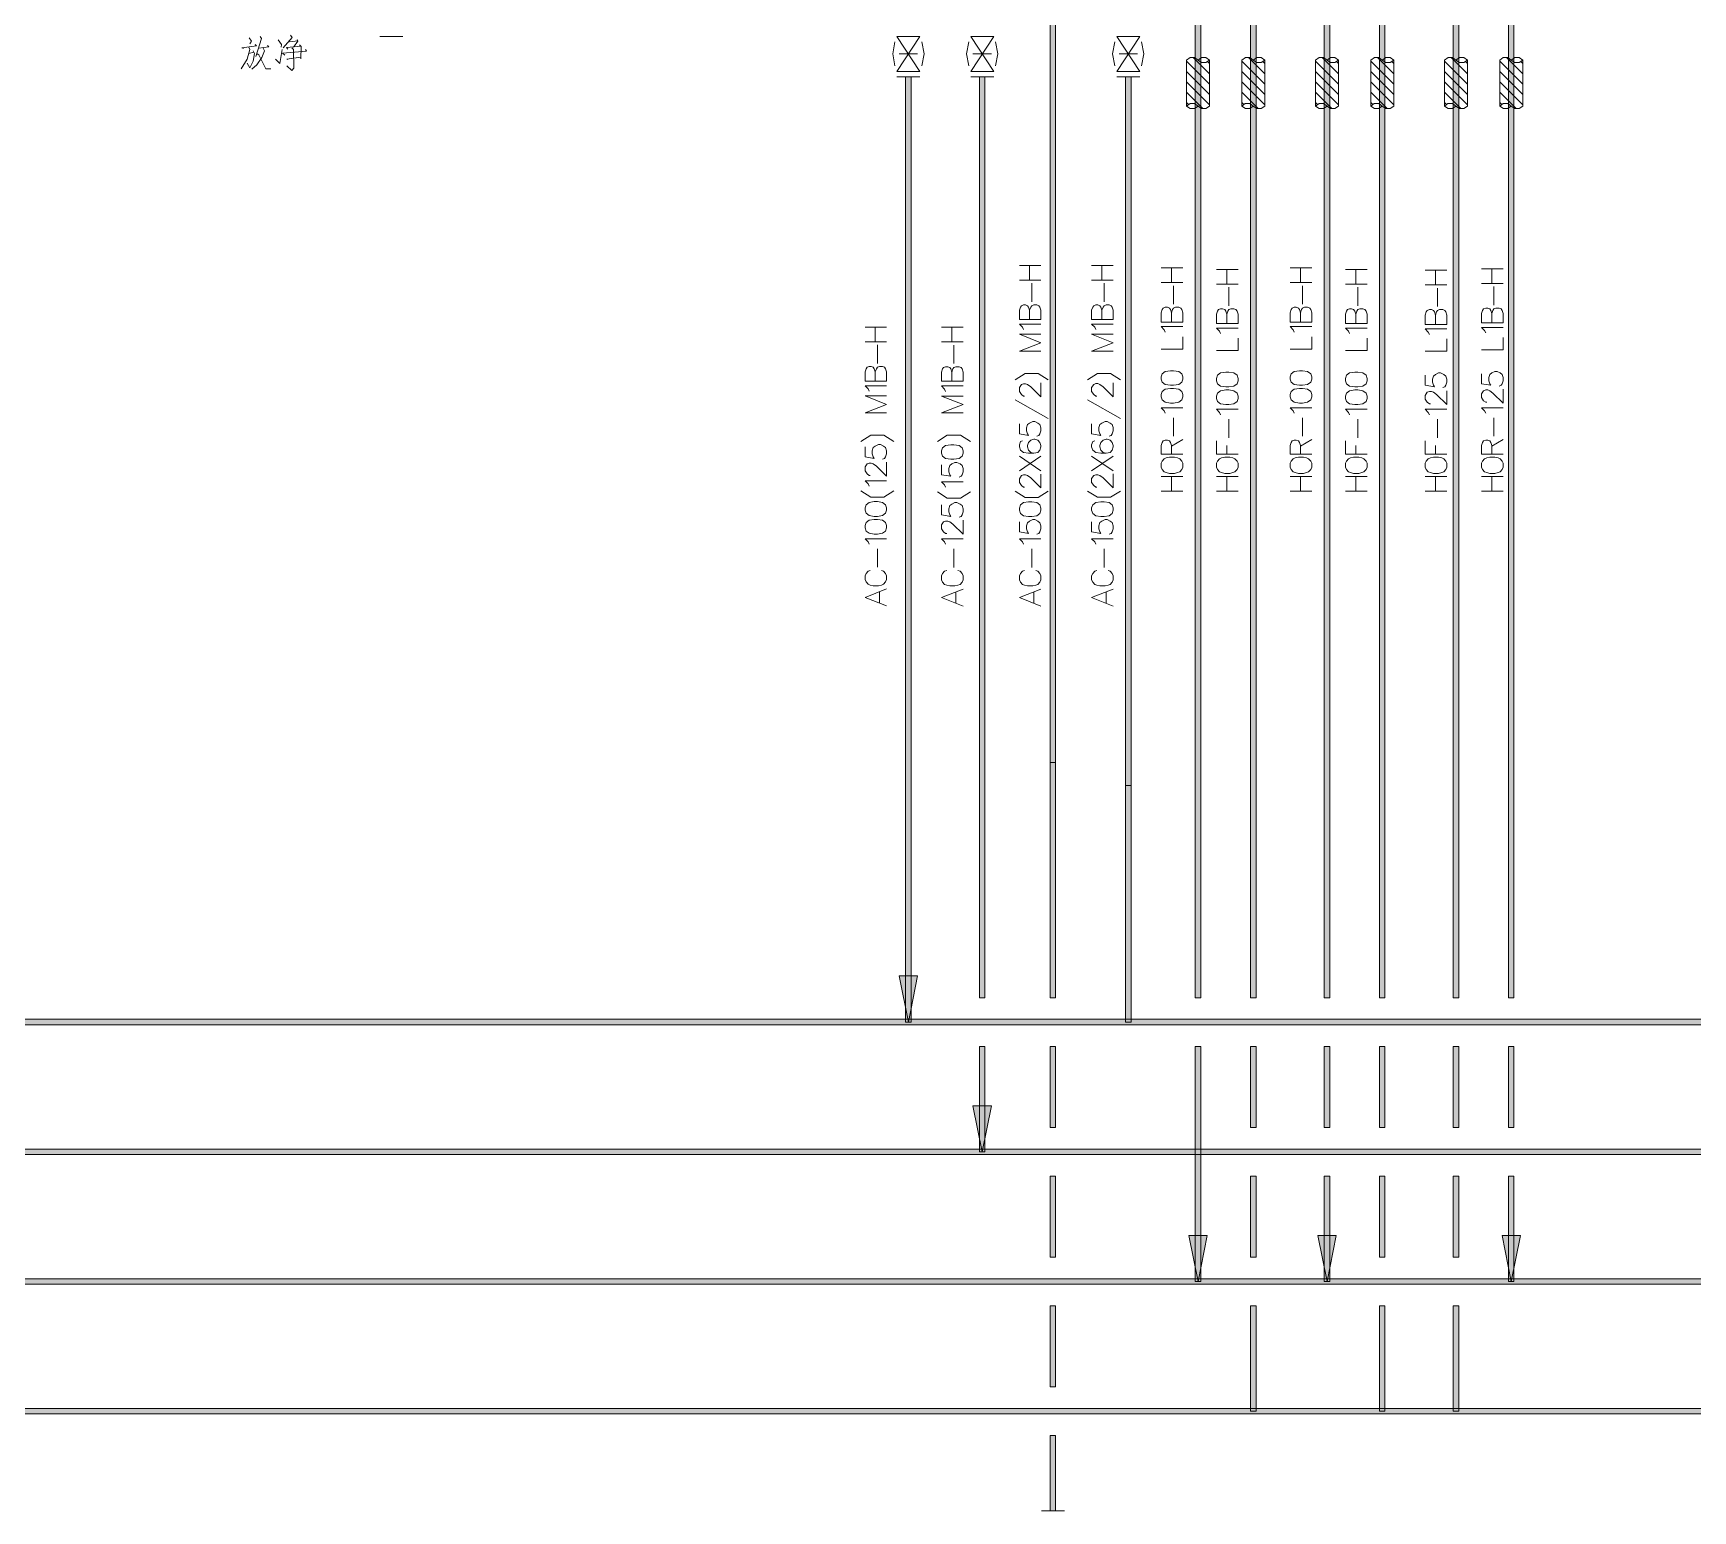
# Model space of a CAD drawing. Header units: millimetres. Extents: x 0 to 829, y 0 to 586.
# Drawn here: x 221 to 357.2, y 204.5 to 325.8 of the extents above; entities that cross this region are included whole.
import ezdxf

# ---------------------------------------------------------------- set-up
doc = ezdxf.new("R2010")
doc.units = ezdxf.units.MM

msp = doc.modelspace()

# ---------------------------------------------------------------- hatches: boundary and pattern name
h = msp.add_hatch(color=0)
h.dxf.hatch_style = 2
h.paths.add_polyline_path([(316.392278, 364.341833), (316.836778, 364.341833), (316.836778, 246.644583), (316.392278, 246.644583)])
h = msp.add_hatch(color=0)
h.dxf.hatch_style = 2
h.paths.add_polyline_path([(320.929, 358.295222), (321.3735, 358.295222), (321.3735, 246.644583), (320.929, 246.644583)])
h = msp.add_hatch(color=0)
h.dxf.hatch_style = 2
h.paths.add_polyline_path([(304.4825, 356.90175), (304.927, 356.90175), (304.927, 265.945056), (304.4825, 265.945056)])
h = msp.add_hatch(color=0)
h.dxf.hatch_style = 2
h.paths.add_polyline_path([(326.975611, 353.130556), (327.420111, 353.130556), (327.420111, 246.644583), (326.975611, 246.644583)])
h = msp.add_hatch(color=0)
h.dxf.hatch_style = 2
h.paths.add_polyline_path([(331.512333, 347.083944), (331.953306, 347.083944), (331.953306, 246.644583), (331.512333, 246.644583)])
h = msp.add_hatch(color=0)
h.dxf.hatch_style = 2
h.paths.add_polyline_path([(337.558944, 340.028389), (337.999917, 340.028389), (337.999917, 246.644583), (337.558944, 246.644583)])
h = msp.add_hatch(color=0)
h.dxf.hatch_style = 2
h.paths.add_polyline_path([(342.092139, 335.191806), (342.536639, 335.191806), (342.536639, 246.644583), (342.092139, 246.644583)])
h = msp.add_hatch(color=0)
h.dxf.hatch_style = 2
h.paths.add_polyline_path([(292.625639, 322.23075), (293.070139, 322.23075), (293.070139, 244.647861), (292.625639, 244.647861)])
h = msp.add_hatch(color=0)
h.dxf.hatch_style = 2
h.paths.add_polyline_path([(298.686361, 322.23075), (299.127333, 322.23075), (299.127333, 246.644583), (298.686361, 246.644583)])
h = msp.add_hatch(color=0)
h.dxf.hatch_style = 2
h.paths.add_polyline_path([(310.670222, 322.23075), (311.114722, 322.23075), (311.114722, 244.647861), (310.670222, 244.647861)])
h = msp.add_hatch(color=0)
h.dxf.hatch_style = 2
h.paths.add_polyline_path([(304.4825, 265.945056), (304.927, 265.945056), (304.927, 246.644583), (304.4825, 246.644583)])
h = msp.add_hatch(color=0)
h.dxf.hatch_style = 2
h.paths.add_polyline_path([(310.670222, 264.054167), (311.114722, 264.054167), (311.114722, 244.647861), (310.670222, 244.647861)])
h = msp.add_hatch(color=0)
h.dxf.hatch_style = 2
h.paths.add_polyline_path([(292.847889, 244.647861), (292.092944, 248.429639), (293.602833, 248.429639)])
h = msp.add_hatch(color=0)
h.dxf.hatch_style = 2
h.paths.add_polyline_path([(92.653556, 244.425611), (92.653556, 244.870111), (759.128389, 244.870111), (759.128389, 244.425611)])
h = msp.add_hatch(color=0)
h.dxf.hatch_style = 2
h.paths.add_polyline_path([(298.686361, 242.651139), (299.127333, 242.651139), (299.127333, 234.001028), (298.686361, 234.001028)])
h = msp.add_hatch(color=0)
h.dxf.hatch_style = 2
h.paths.add_polyline_path([(304.4825, 242.651139), (304.927, 242.651139), (304.927, 235.99775), (304.4825, 235.99775)])
h = msp.add_hatch(color=0)
h.dxf.hatch_style = 2
h.paths.add_polyline_path([(316.392278, 242.651139), (316.836778, 242.651139), (316.836778, 223.354194), (316.392278, 223.354194)])
h = msp.add_hatch(color=0)
h.dxf.hatch_style = 2
h.paths.add_polyline_path([(320.929, 242.651139), (321.3735, 242.651139), (321.3735, 235.99775), (320.929, 235.99775)])
h = msp.add_hatch(color=0)
h.dxf.hatch_style = 2
h.paths.add_polyline_path([(326.975611, 242.651139), (327.420111, 242.651139), (327.420111, 235.99775), (326.975611, 235.99775)])
h = msp.add_hatch(color=0)
h.dxf.hatch_style = 2
h.paths.add_polyline_path([(331.512333, 242.651139), (331.953306, 242.651139), (331.953306, 235.99775), (331.512333, 235.99775)])
h = msp.add_hatch(color=0)
h.dxf.hatch_style = 2
h.paths.add_polyline_path([(337.558944, 242.651139), (337.999917, 242.651139), (337.999917, 235.99775), (337.558944, 235.99775)])
h = msp.add_hatch(color=0)
h.dxf.hatch_style = 2
h.paths.add_polyline_path([(342.092139, 242.651139), (342.536639, 242.651139), (342.536639, 235.99775), (342.092139, 235.99775)])
h = msp.add_hatch(color=0)
h.dxf.hatch_style = 2
h.paths.add_polyline_path([(298.905083, 234.001028), (298.150139, 237.779278), (299.663556, 237.779278)])
h = msp.add_hatch(color=0)
h.dxf.hatch_style = 2
h.paths.add_polyline_path([(97.814694, 233.778778), (97.814694, 234.223278), (614.771722, 234.223278), (614.771722, 233.778778)])
h = msp.add_hatch(color=0)
h.dxf.hatch_style = 2
h.paths.add_polyline_path([(304.4825, 232.004306), (304.927, 232.004306), (304.927, 225.350917), (304.4825, 225.350917)])
h = msp.add_hatch(color=0)
h.dxf.hatch_style = 2
h.paths.add_polyline_path([(320.929, 232.004306), (321.3735, 232.004306), (321.3735, 225.350917), (320.929, 225.350917)])
h = msp.add_hatch(color=0)
h.dxf.hatch_style = 2
h.paths.add_polyline_path([(326.975611, 232.004306), (327.420111, 232.004306), (327.420111, 223.354194), (326.975611, 223.354194)])
h = msp.add_hatch(color=0)
h.dxf.hatch_style = 2
h.paths.add_polyline_path([(331.512333, 232.004306), (331.953306, 232.004306), (331.953306, 225.350917), (331.512333, 225.350917)])
h = msp.add_hatch(color=0)
h.dxf.hatch_style = 2
h.paths.add_polyline_path([(337.558944, 232.004306), (337.999917, 232.004306), (337.999917, 225.350917), (337.558944, 225.350917)])
h = msp.add_hatch(color=0)
h.dxf.hatch_style = 2
h.paths.add_polyline_path([(342.092139, 232.004306), (342.536639, 232.004306), (342.536639, 223.354194), (342.092139, 223.354194)])
h = msp.add_hatch(color=0)
h.dxf.hatch_style = 2
h.paths.add_polyline_path([(316.614528, 223.354194), (315.859583, 227.132444), (317.369472, 227.132444)])
h = msp.add_hatch(color=0)
h.dxf.hatch_style = 2
h.paths.add_polyline_path([(327.197861, 223.354194), (326.442917, 227.132444), (327.952806, 227.132444)])
h = msp.add_hatch(color=0)
h.dxf.hatch_style = 2
h.paths.add_polyline_path([(342.314389, 223.354194), (341.559444, 227.132444), (343.069333, 227.132444)])
h = msp.add_hatch(color=0)
h.dxf.hatch_style = 2
h.paths.add_polyline_path([(92.653556, 223.131944), (92.653556, 223.576444), (614.200222, 223.576444), (614.200222, 223.131944)])
h = msp.add_hatch(color=0)
h.dxf.hatch_style = 2
h.paths.add_polyline_path([(304.4825, 221.357472), (304.927, 221.357472), (304.927, 214.700556), (304.4825, 214.700556)])
h = msp.add_hatch(color=0)
h.dxf.hatch_style = 2
h.paths.add_polyline_path([(320.929, 221.357472), (321.3735, 221.357472), (321.3735, 212.703833), (320.929, 212.703833)])
h = msp.add_hatch(color=0)
h.dxf.hatch_style = 2
h.paths.add_polyline_path([(331.512333, 221.357472), (331.953306, 221.357472), (331.953306, 212.703833), (331.512333, 212.703833)])
h = msp.add_hatch(color=0)
h.dxf.hatch_style = 2
h.paths.add_polyline_path([(337.558944, 221.357472), (337.999917, 221.357472), (337.999917, 212.703833), (337.558944, 212.703833)])
h = msp.add_hatch(color=0)
h.dxf.hatch_style = 2
h.paths.add_polyline_path([(92.653556, 212.485111), (92.653556, 212.926083), (614.200222, 212.926083), (614.200222, 212.485111)])
h = msp.add_hatch(color=0)
h.dxf.hatch_style = 2
h.paths.add_polyline_path([(304.4825, 210.707111), (304.927, 210.707111), (304.927, 204.522917), (304.4825, 204.522917)])

# ---------------------------------------------------------------- linework, layer by layer
at = {"color": 0, "lineweight": 0}
for points in [[(316.392278, 364.341833), (316.836778, 364.341833), (316.836778, 246.644583), (316.392278, 246.644583)], [(320.929, 358.295222), (321.3735, 358.295222), (321.3735, 246.644583), (320.929, 246.644583)], [(304.4825, 356.90175), (304.927, 356.90175), (304.927, 265.945056), (304.4825, 265.945056)], [(326.975611, 353.130556), (327.420111, 353.130556), (327.420111, 246.644583), (326.975611, 246.644583)], [(331.512333, 347.083944), (331.953306, 347.083944), (331.953306, 246.644583), (331.512333, 246.644583)], [(337.558944, 340.028389), (337.999917, 340.028389), (337.999917, 246.644583), (337.558944, 246.644583)], [(342.092139, 335.191806), (342.536639, 335.191806), (342.536639, 246.644583), (342.092139, 246.644583)], [(292.625639, 322.23075), (293.070139, 322.23075), (293.070139, 244.647861), (292.625639, 244.647861)], [(298.686361, 322.23075), (299.127333, 322.23075), (299.127333, 246.644583), (298.686361, 246.644583)], [(310.670222, 322.23075), (311.114722, 322.23075), (311.114722, 244.647861), (310.670222, 244.647861)], [(314.603694, 296.911889), (314.349694, 296.911889), (313.926361, 296.975389), (313.672361, 297.165889), (313.587694, 297.419889), (313.587694, 297.610389), (313.672361, 297.864389), (313.926361, 298.051361), (314.349694, 298.114861), (314.603694, 298.114861), (315.027028, 298.051361), (315.2775, 297.864389), (315.362167, 297.610389), (315.362167, 297.419889), (315.2775, 297.165889), (315.027028, 296.975389)], [(319.136889, 296.784889), (318.882889, 296.784889), (318.463083, 296.848389), (318.209083, 297.038889), (318.124417, 297.292889), (318.124417, 297.483389), (318.209083, 297.737389), (318.463083, 297.927889), (318.882889, 297.987861), (319.136889, 297.987861), (319.560222, 297.927889), (319.814222, 297.737389), (319.898889, 297.483389), (319.898889, 297.292889), (319.814222, 297.038889), (319.560222, 296.848389)], [(325.1835, 296.911889), (324.933028, 296.911889), (324.509694, 296.975389), (324.255694, 297.165889), (324.171028, 297.419889), (324.171028, 297.610389), (324.255694, 297.864389), (324.509694, 298.051361), (324.933028, 298.114861), (325.1835, 298.114861), (325.606833, 298.051361), (325.860833, 297.864389), (325.9455, 297.610389), (325.9455, 297.419889), (325.860833, 297.165889), (325.606833, 296.975389)], [(329.720222, 296.784889), (329.466222, 296.784889), (329.042889, 296.848389), (328.792417, 297.038889), (328.70775, 297.292889), (328.70775, 297.483389), (328.792417, 297.737389), (329.042889, 297.927889), (329.466222, 297.987861), (329.720222, 297.987861), (330.143556, 297.927889), (330.397556, 297.737389), (330.482222, 297.483389), (330.482222, 297.292889), (330.397556, 297.038889), (330.143556, 296.848389)], [(314.603694, 295.454917), (314.349694, 295.454917), (313.926361, 295.518417), (313.672361, 295.708917), (313.587694, 295.962917), (313.587694, 296.149889), (313.672361, 296.403889), (313.926361, 296.594389), (314.349694, 296.657889), (314.603694, 296.657889), (315.027028, 296.594389), (315.2775, 296.403889), (315.362167, 296.149889), (315.362167, 295.962917), (315.2775, 295.708917), (315.027028, 295.518417)], [(319.136889, 295.327917), (318.882889, 295.327917), (318.463083, 295.391417), (318.209083, 295.581917), (318.124417, 295.835917), (318.124417, 296.026417), (318.209083, 296.276889), (318.463083, 296.467389), (318.882889, 296.530889), (319.136889, 296.530889), (319.560222, 296.467389), (319.814222, 296.276889), (319.898889, 296.026417), (319.898889, 295.835917), (319.814222, 295.581917), (319.560222, 295.391417)], [(325.1835, 295.454917), (324.933028, 295.454917), (324.509694, 295.518417), (324.255694, 295.708917), (324.171028, 295.962917), (324.171028, 296.149889), (324.255694, 296.403889), (324.509694, 296.594389), (324.933028, 296.657889), (325.1835, 296.657889), (325.606833, 296.594389), (325.860833, 296.403889), (325.9455, 296.149889), (325.9455, 295.962917), (325.860833, 295.708917), (325.606833, 295.518417)], [(329.720222, 295.327917), (329.466222, 295.327917), (329.042889, 295.391417), (328.792417, 295.581917), (328.70775, 295.835917), (328.70775, 296.026417), (328.792417, 296.276889), (329.042889, 296.467389), (329.466222, 296.530889), (329.720222, 296.530889), (330.143556, 296.467389), (330.397556, 296.276889), (330.482222, 296.026417), (330.482222, 295.835917), (330.397556, 295.581917), (330.143556, 295.391417)], [(296.580278, 290.837056), (296.326278, 290.837056), (295.906472, 290.900556), (295.652472, 291.091056), (295.567806, 291.345056), (295.567806, 291.535556), (295.652472, 291.786028), (295.906472, 291.976528), (296.326278, 292.040028), (296.580278, 292.040028), (297.003611, 291.976528), (297.257611, 291.786028), (297.342278, 291.535556), (297.342278, 291.345056), (297.257611, 291.091056), (297.003611, 290.900556)], [(314.688361, 289.687), (314.265028, 289.687), (314.011028, 289.7505), (313.841694, 289.814), (313.672361, 290.0045), (313.587694, 290.195), (313.587694, 290.508972), (313.672361, 290.699472), (313.841694, 290.889972), (314.011028, 290.953472), (314.265028, 291.016972), (314.688361, 291.016972), (314.942361, 290.953472), (315.108167, 290.889972), (315.2775, 290.699472), (315.362167, 290.508972), (315.362167, 290.195), (315.2775, 290.0045), (315.108167, 289.814), (314.942361, 289.7505)], [(319.221556, 289.687), (318.80175, 289.687), (318.54775, 289.7505), (318.378417, 289.814), (318.209083, 290.0045), (318.124417, 290.195), (318.124417, 290.508972), (318.209083, 290.699472), (318.378417, 290.889972), (318.54775, 290.953472), (318.80175, 291.016972), (319.221556, 291.016972), (319.475556, 290.953472), (319.644889, 290.889972), (319.814222, 290.699472), (319.898889, 290.508972), (319.898889, 290.195), (319.814222, 290.0045), (319.644889, 289.814), (319.475556, 289.7505)], [(325.268167, 289.687), (324.848361, 289.687), (324.594361, 289.7505), (324.425028, 289.814), (324.255694, 290.0045), (324.171028, 290.195), (324.171028, 290.508972), (324.255694, 290.699472), (324.425028, 290.889972), (324.594361, 290.953472), (324.848361, 291.016972), (325.268167, 291.016972), (325.522167, 290.953472), (325.6915, 290.889972), (325.860833, 290.699472), (325.9455, 290.508972), (325.9455, 290.195), (325.860833, 290.0045), (325.6915, 289.814), (325.522167, 289.7505)], [(329.804889, 289.687), (329.381556, 289.687), (329.127556, 289.7505), (328.958222, 289.814), (328.792417, 290.0045), (328.70775, 290.195), (328.70775, 290.508972), (328.792417, 290.699472), (328.958222, 290.889972), (329.127556, 290.953472), (329.381556, 291.016972), (329.804889, 291.016972), (330.058889, 290.953472), (330.228222, 290.889972), (330.397556, 290.699472), (330.482222, 290.508972), (330.482222, 290.195), (330.397556, 290.0045), (330.228222, 289.814), (330.058889, 289.7505)], [(336.352444, 289.687), (335.929111, 289.687), (335.678639, 289.7505), (335.509306, 289.814), (335.339972, 290.0045), (335.255306, 290.195), (335.255306, 290.508972), (335.339972, 290.699472), (335.509306, 290.889972), (335.678639, 290.953472), (335.929111, 291.016972), (336.352444, 291.016972), (336.606444, 290.953472), (336.775778, 290.889972), (336.945111, 290.699472), (337.029778, 290.508972), (337.029778, 290.195), (336.945111, 290.0045), (336.775778, 289.814), (336.606444, 289.7505)], [(340.977361, 289.687), (340.554028, 289.687), (340.300028, 289.7505), (340.130694, 289.814), (339.961361, 290.0045), (339.876694, 290.195), (339.876694, 290.508972), (339.961361, 290.699472), (340.130694, 290.889972), (340.300028, 290.953472), (340.554028, 291.016972), (340.977361, 291.016972), (341.231361, 290.953472), (341.400694, 290.889972), (341.570028, 290.699472), (341.654694, 290.508972), (341.654694, 290.195), (341.570028, 290.0045), (341.400694, 289.814), (341.231361, 289.7505)], [(290.304361, 286.155694), (290.050361, 286.155694), (289.627028, 286.219194), (289.376556, 286.409694), (289.291889, 286.663694), (289.291889, 286.854194), (289.376556, 287.108194), (289.627028, 287.298694), (290.050361, 287.362194), (290.304361, 287.362194), (290.727694, 287.298694), (290.981694, 287.108194), (291.066361, 286.854194), (291.066361, 286.663694), (290.981694, 286.409694), (290.727694, 286.219194)], [(302.965556, 286.145111), (302.715083, 286.145111), (302.29175, 286.208611), (302.03775, 286.399111), (301.953083, 286.653111), (301.953083, 286.840083), (302.03775, 287.094083), (302.29175, 287.284583), (302.715083, 287.348083), (302.965556, 287.348083), (303.388889, 287.284583), (303.642889, 287.094083), (303.727556, 286.840083), (303.727556, 286.653111), (303.642889, 286.399111), (303.388889, 286.208611)], [(308.902806, 286.145111), (308.648806, 286.145111), (308.225472, 286.208611), (307.971472, 286.399111), (307.886806, 286.653111), (307.886806, 286.843611), (307.971472, 287.097611), (308.225472, 287.288111), (308.648806, 287.351611), (308.902806, 287.351611), (309.322611, 287.288111), (309.576611, 287.097611), (309.661278, 286.843611), (309.661278, 286.653111), (309.576611, 286.399111), (309.322611, 286.208611)], [(290.304361, 284.698722), (290.050361, 284.698722), (289.627028, 284.762222), (289.376556, 284.952722), (289.291889, 285.206722), (289.291889, 285.397222), (289.376556, 285.647694), (289.627028, 285.838194), (290.050361, 285.901694), (290.304361, 285.901694), (290.727694, 285.838194), (290.981694, 285.647694), (291.066361, 285.397222), (291.066361, 285.206722), (290.981694, 284.952722), (290.727694, 284.762222)], [(304.4825, 265.945056), (304.927, 265.945056), (304.927, 246.644583), (304.4825, 246.644583)], [(310.670222, 264.054167), (311.114722, 264.054167), (311.114722, 244.647861), (310.670222, 244.647861)], [(292.847889, 244.647861), (292.092944, 248.429639), (293.602833, 248.429639)], [(92.653556, 244.425611), (92.653556, 244.870111), (759.128389, 244.870111), (759.128389, 244.425611)], [(298.686361, 242.651139), (299.127333, 242.651139), (299.127333, 234.001028), (298.686361, 234.001028)], [(304.4825, 242.651139), (304.927, 242.651139), (304.927, 235.99775), (304.4825, 235.99775)], [(316.392278, 242.651139), (316.836778, 242.651139), (316.836778, 223.354194), (316.392278, 223.354194)], [(320.929, 242.651139), (321.3735, 242.651139), (321.3735, 235.99775), (320.929, 235.99775)], [(326.975611, 242.651139), (327.420111, 242.651139), (327.420111, 235.99775), (326.975611, 235.99775)], [(331.512333, 242.651139), (331.953306, 242.651139), (331.953306, 235.99775), (331.512333, 235.99775)], [(337.558944, 242.651139), (337.999917, 242.651139), (337.999917, 235.99775), (337.558944, 235.99775)], [(342.092139, 242.651139), (342.536639, 242.651139), (342.536639, 235.99775), (342.092139, 235.99775)], [(298.905083, 234.001028), (298.150139, 237.779278), (299.663556, 237.779278)], [(97.814694, 233.778778), (97.814694, 234.223278), (614.771722, 234.223278), (614.771722, 233.778778)], [(304.4825, 232.004306), (304.927, 232.004306), (304.927, 225.350917), (304.4825, 225.350917)], [(320.929, 232.004306), (321.3735, 232.004306), (321.3735, 225.350917), (320.929, 225.350917)], [(326.975611, 232.004306), (327.420111, 232.004306), (327.420111, 223.354194), (326.975611, 223.354194)], [(331.512333, 232.004306), (331.953306, 232.004306), (331.953306, 225.350917), (331.512333, 225.350917)], [(337.558944, 232.004306), (337.999917, 232.004306), (337.999917, 225.350917), (337.558944, 225.350917)], [(342.092139, 232.004306), (342.536639, 232.004306), (342.536639, 223.354194), (342.092139, 223.354194)], [(316.614528, 223.354194), (315.859583, 227.132444), (317.369472, 227.132444)], [(327.197861, 223.354194), (326.442917, 227.132444), (327.952806, 227.132444)], [(342.314389, 223.354194), (341.559444, 227.132444), (343.069333, 227.132444)], [(92.653556, 223.131944), (92.653556, 223.576444), (614.200222, 223.576444), (614.200222, 223.131944)], [(304.4825, 221.357472), (304.927, 221.357472), (304.927, 214.700556), (304.4825, 214.700556)], [(320.929, 221.357472), (321.3735, 221.357472), (321.3735, 212.703833), (320.929, 212.703833)], [(331.512333, 221.357472), (331.953306, 221.357472), (331.953306, 212.703833), (331.512333, 212.703833)], [(337.558944, 221.357472), (337.999917, 221.357472), (337.999917, 212.703833), (337.558944, 212.703833)], [(92.653556, 212.485111), (92.653556, 212.926083), (614.200222, 212.926083), (614.200222, 212.485111)], [(304.4825, 210.707111), (304.927, 210.707111), (304.927, 204.522917), (304.4825, 204.522917)]]:
    msp.add_lwpolyline(points, close=True, dxfattribs=at)
for points in [[(239.779528, 325.395167), (239.663111, 325.557444)], [(242.294833, 325.465722), (241.550472, 324.604944)], [(242.294833, 325.465722), (242.153722, 325.652694)], [(251.361222, 325.543333), (249.470333, 325.543333)], [(293.793333, 325.557444), (291.902444, 325.557444)], [(293.793333, 325.557444), (291.902444, 322.685833)], [(291.902444, 325.557444), (293.793333, 322.685833)], [(293.793333, 325.557444), (291.902444, 325.557444)], [(293.793333, 325.557444), (291.902444, 322.685833)], [(291.902444, 325.557444), (293.793333, 322.685833)], [(299.850528, 325.557444), (297.963167, 325.557444)], [(299.850528, 325.557444), (297.963167, 322.685833)], [(297.963167, 325.557444), (299.850528, 322.685833)], [(299.850528, 325.557444), (297.963167, 325.557444)], [(299.850528, 325.557444), (297.963167, 322.685833)], [(297.963167, 325.557444), (299.850528, 322.685833)], [(311.837917, 325.557444), (309.947028, 325.557444)], [(311.837917, 325.557444), (309.947028, 322.685833)], [(309.947028, 325.557444), (311.837917, 322.685833)], [(311.837917, 325.557444), (309.947028, 325.557444)], [(311.837917, 325.557444), (309.947028, 322.685833)], [(309.947028, 325.557444), (311.837917, 322.685833)], [(238.8235, 324.488528), (238.590667, 323.673611), (238.103833, 322.879861)], [(238.170861, 324.626111), (239.359722, 324.791917), (239.243306, 324.883639)], [(238.170861, 324.626111), (238.287278, 324.559083)], [(239.151583, 324.255694), (239.081028, 324.372111), (239.197444, 324.160444), (239.102194, 323.507806), (238.8235, 322.975111), (238.590667, 323.345528)], [(238.8235, 324.488528), (238.731778, 324.6755)], [(239.151583, 324.255694), (238.731778, 324.160444)], [(238.964611, 325.162333), (238.752944, 325.441028)], [(238.964611, 325.162333), (238.8235, 324.954194)], [(240.012361, 324.372111), (239.804222, 323.811194), (239.384417, 323.207944), (238.985778, 322.858694)], [(239.779528, 325.395167), (239.313861, 323.906444)], [(239.430278, 324.114583), (239.546694, 324.044028), (240.128778, 322.904556), (240.548583, 322.904556)], [(239.546694, 324.58025), (240.361611, 324.696667), (240.269889, 324.813083)], [(240.012361, 324.372111), (239.920639, 324.58025)], [(240.919, 323.694778), (241.26825, 323.324361), (241.479917, 324.488528)], [(241.409361, 324.883639), (241.130667, 325.27875)], [(241.409361, 324.883639), (241.384667, 324.6755)], [(241.688056, 324.022861), (241.501083, 324.185139), (243.459, 324.347417), (243.388444, 324.488528)], [(241.945583, 324.509694), (241.829167, 324.650806), (242.993333, 324.742528), (242.876917, 324.858944), (243.018028, 324.721361), (242.993333, 323.719472), (242.993333, 323.835889), (241.850333, 323.694778), (241.945583, 323.648917)], [(242.248972, 324.626111), (242.41125, 324.488528), (242.435944, 322.950417), (242.270139, 322.742278), (241.850333, 323.137389)], [(242.062, 325.116472), (242.7605, 325.187028), (242.689944, 325.27875), (242.7605, 325.162333), (242.386556, 324.6755)], [(291.75075, 325.102361), (291.563778, 324.121639), (291.75075, 323.140917)], [(291.75075, 325.102361), (291.563778, 324.121639), (291.75075, 323.140917)], [(292.092944, 324.121639), (293.602833, 324.121639)], [(292.092944, 324.121639), (293.602833, 324.121639)], [(293.945028, 323.140917), (294.132, 324.121639), (293.945028, 325.102361)], [(293.945028, 323.140917), (294.132, 324.121639), (293.945028, 325.102361)], [(297.807944, 325.102361), (297.620972, 324.121639), (297.807944, 323.140917)], [(297.807944, 325.102361), (297.620972, 324.121639), (297.807944, 323.140917)], [(298.150139, 324.121639), (299.663556, 324.121639)], [(298.150139, 324.121639), (299.663556, 324.121639)], [(300.00575, 323.140917), (300.192722, 324.121639), (300.00575, 325.102361)], [(300.00575, 323.140917), (300.192722, 324.121639), (300.00575, 325.102361)], [(309.795333, 325.102361), (309.608361, 324.121639), (309.795333, 323.140917)], [(309.795333, 325.102361), (309.608361, 324.121639), (309.795333, 323.140917)], [(310.137528, 324.121639), (311.647417, 324.121639)], [(310.137528, 324.121639), (311.647417, 324.121639)], [(311.989611, 323.140917), (312.176583, 324.121639), (311.989611, 325.102361)], [(311.989611, 323.140917), (312.176583, 324.121639), (311.989611, 325.102361)], [(315.669083, 323.606583), (315.965417, 323.811194), (316.321722, 323.811194), (316.614528, 323.606583), (316.907333, 323.398444), (317.267167, 323.398444), (317.559972, 323.606583), (317.267167, 323.814722), (316.907333, 323.814722), (316.614528, 323.606583)], [(315.669083, 319.828333), (315.669083, 323.606583)], [(317.559972, 321.6275), (315.669083, 323.518389)], [(317.559972, 322.474167), (316.222944, 323.811194)], [(317.559972, 323.324361), (317.394167, 323.490167)], [(317.559972, 319.828333), (317.559972, 323.606583)], [(320.205806, 323.606583), (320.498611, 323.811194), (320.858444, 323.811194), (321.15125, 323.606583), (321.444056, 323.398444), (321.803889, 323.398444), (322.096694, 323.606583), (321.803889, 323.814722), (321.444056, 323.814722), (321.15125, 323.606583)], [(320.205806, 319.828333), (320.205806, 323.606583)], [(322.096694, 321.6275), (320.205806, 323.518389)], [(322.096694, 322.474167), (320.759667, 323.811194)], [(322.096694, 323.324361), (321.930889, 323.490167)], [(322.096694, 319.828333), (322.096694, 323.606583)], [(326.252417, 323.606583), (326.545222, 323.811194), (326.905056, 323.811194), (327.197861, 323.606583), (327.490667, 323.398444), (327.8505, 323.398444), (328.143306, 323.606583), (327.8505, 323.814722), (327.490667, 323.814722), (327.197861, 323.606583)], [(326.252417, 319.828333), (326.252417, 323.606583)], [(328.143306, 321.6275), (326.252417, 323.518389)], [(328.143306, 322.474167), (326.806278, 323.811194)], [(328.143306, 323.324361), (327.9775, 323.490167)], [(328.143306, 319.828333), (328.143306, 323.606583)], [(330.789139, 323.606583), (331.081944, 323.811194), (331.43825, 323.811194), (331.731056, 323.606583), (332.023861, 323.398444), (332.383694, 323.398444), (332.6765, 323.606583), (332.383694, 323.814722), (332.023861, 323.814722), (331.731056, 323.606583)], [(330.789139, 319.828333), (330.789139, 323.606583)], [(332.6765, 321.6275), (330.789139, 323.518389)], [(332.6765, 322.474167), (331.339472, 323.811194)], [(332.6765, 323.324361), (332.514222, 323.490167)], [(332.6765, 319.828333), (332.6765, 323.606583)], [(336.83575, 323.606583), (337.128556, 323.811194), (337.484861, 323.811194), (337.777667, 323.606583), (338.070472, 323.398444), (338.430306, 323.398444), (338.723111, 323.606583), (338.430306, 323.814722), (338.074, 323.814722), (337.777667, 323.606583)], [(336.83575, 319.828333), (336.83575, 323.606583)], [(338.723111, 321.6275), (336.83575, 323.518389)], [(338.723111, 322.474167), (337.389611, 323.811194)], [(338.723111, 323.324361), (338.560833, 323.490167)], [(338.723111, 319.828333), (338.723111, 323.606583)], [(341.368944, 323.606583), (341.66175, 323.811194), (342.021583, 323.811194), (342.314389, 323.606583), (342.607194, 323.398444), (342.967028, 323.398444), (343.259833, 323.606583), (342.967028, 323.814722), (342.607194, 323.814722), (342.314389, 323.606583)], [(341.368944, 319.828333), (341.368944, 323.606583)], [(343.259833, 321.6275), (341.368944, 323.518389)], [(343.259833, 322.474167), (341.922806, 323.811194)], [(343.259833, 323.324361), (343.094028, 323.490167)], [(343.259833, 319.828333), (343.259833, 323.606583)], [(293.793333, 322.685833), (291.902444, 322.685833)], [(293.793333, 322.685833), (291.902444, 322.685833)], [(293.793333, 322.23075), (291.902444, 322.23075)], [(293.793333, 322.23075), (291.902444, 322.23075)], [(299.850528, 322.685833), (297.963167, 322.685833)], [(299.850528, 322.685833), (297.963167, 322.685833)], [(299.850528, 322.23075), (297.963167, 322.23075)], [(299.850528, 322.23075), (297.963167, 322.23075)], [(311.837917, 322.685833), (309.947028, 322.685833)], [(311.837917, 322.685833), (309.947028, 322.685833)], [(311.837917, 322.23075), (309.947028, 322.23075)], [(311.837917, 322.23075), (309.947028, 322.23075)], [(317.559972, 320.777306), (315.669083, 322.668194)], [(317.559972, 319.930639), (315.669083, 321.818)], [(322.096694, 320.777306), (320.205806, 322.668194)], [(322.096694, 319.930639), (320.205806, 321.818)], [(328.143306, 320.777306), (326.252417, 322.668194)], [(328.143306, 319.930639), (326.252417, 321.818)], [(332.6765, 320.777306), (330.789139, 322.668194)], [(332.6765, 319.930639), (330.789139, 321.818)], [(338.723111, 320.777306), (336.83575, 322.668194)], [(338.723111, 319.930639), (336.83575, 321.818)], [(343.259833, 320.777306), (341.368944, 322.668194)], [(343.259833, 319.930639), (341.368944, 321.818)], [(317.013167, 319.62725), (315.669083, 320.971333)], [(315.834889, 319.958861), (315.669083, 320.121139)], [(317.559972, 319.828333), (317.267167, 319.62725), (316.910861, 319.62725), (316.614528, 319.828333), (316.32525, 320.054111), (315.958361, 320.054111), (315.669083, 319.828333), (315.965417, 319.637833), (316.318194, 319.637833), (316.614528, 319.828333)], [(321.549889, 319.62725), (320.205806, 320.971333)], [(320.371611, 319.958861), (320.205806, 320.121139)], [(322.096694, 319.828333), (321.800361, 319.62725), (321.444056, 319.62725), (321.15125, 319.828333), (320.861972, 320.054111), (320.495083, 320.054111), (320.205806, 319.828333), (320.502139, 319.637833), (320.854917, 319.637833), (321.15125, 319.828333)], [(327.5965, 319.62725), (326.252417, 320.971333)], [(326.418222, 319.958861), (326.252417, 320.121139)], [(328.143306, 319.828333), (327.846972, 319.62725), (327.490667, 319.62725), (327.197861, 319.828333), (326.908583, 320.054111), (326.541694, 320.054111), (326.252417, 319.828333), (326.54875, 319.637833), (326.901528, 319.637833), (327.197861, 319.828333)], [(332.129694, 319.62725), (330.789139, 320.971333)], [(330.951417, 319.958861), (330.789139, 320.121139)], [(332.6765, 319.828333), (332.383694, 319.62725), (332.027389, 319.62725), (331.731056, 319.828333), (331.445306, 320.054111), (331.074889, 320.054111), (330.789139, 319.828333), (331.085472, 319.637833), (331.434722, 319.637833), (331.731056, 319.828333)], [(338.179833, 319.62725), (336.83575, 320.971333)], [(336.998028, 319.958861), (336.83575, 320.121139)], [(338.723111, 319.828333), (338.430306, 319.62725), (338.074, 319.62725), (337.777667, 319.828333), (337.491917, 320.054111), (337.1215, 320.054111), (336.83575, 319.828333), (337.132083, 319.637833), (337.481333, 319.637833), (337.777667, 319.828333)], [(342.713028, 319.62725), (341.368944, 320.971333)], [(341.53475, 319.958861), (341.368944, 320.121139)], [(343.259833, 319.828333), (342.9635, 319.62725), (342.610722, 319.62725), (342.314389, 319.828333), (342.025111, 320.054111), (341.658222, 320.054111), (341.368944, 319.828333), (341.665278, 319.637833), (342.018056, 319.637833), (342.314389, 319.828333)], [(301.953083, 306.743806), (303.727556, 306.743806)], [(302.79975, 305.537306), (302.79975, 306.743806)], [(307.886806, 306.743806), (309.661278, 306.743806)], [(308.733472, 305.540833), (308.733472, 306.743806)], [(313.587694, 306.54625), (315.362167, 306.54625)], [(314.434361, 305.343278), (314.434361, 306.54625)], [(318.124417, 306.41925), (319.898889, 306.41925)], [(318.967556, 305.216278), (318.967556, 306.41925)], [(324.171028, 306.54625), (325.9455, 306.54625)], [(325.017694, 305.343278), (325.017694, 306.54625)], [(328.70775, 306.41925), (330.482222, 306.41925)], [(329.550889, 305.216278), (329.550889, 306.41925)], [(339.876694, 306.48275), (341.654694, 306.48275)], [(340.723361, 305.279778), (340.723361, 306.48275)], [(303.727556, 305.537306), (301.953083, 305.537306)], [(302.965556, 303.762833), (302.965556, 305.286833)], [(309.661278, 305.540833), (307.886806, 305.540833)], [(308.902806, 303.766361), (308.902806, 305.286833)], [(315.362167, 305.343278), (313.587694, 305.343278)], [(314.603694, 303.565278), (314.603694, 305.089278)], [(319.898889, 305.216278), (318.124417, 305.216278)], [(325.9455, 305.343278), (324.171028, 305.343278)], [(325.1835, 303.565278), (325.1835, 305.089278)], [(330.482222, 305.216278), (328.70775, 305.216278)], [(335.255306, 306.35575), (337.029778, 306.35575)], [(337.029778, 305.152778), (335.255306, 305.152778)], [(336.098444, 305.152778), (336.098444, 306.35575)], [(341.654694, 305.279778), (339.876694, 305.279778)], [(340.892694, 303.505306), (340.892694, 305.025778)], [(319.136889, 303.441806), (319.136889, 304.962278)], [(329.720222, 303.441806), (329.720222, 304.962278)], [(336.267778, 303.378306), (336.267778, 304.898778)], [(303.727556, 302.305861), (301.953083, 302.305861), (301.953083, 303.067861), (302.03775, 303.321861), (302.122417, 303.448861), (302.29175, 303.512361), (302.461083, 303.512361), (302.630417, 303.448861), (302.715083, 303.321861), (302.79975, 303.067861), (302.79975, 302.305861)], [(302.79975, 303.067861), (302.884417, 303.321861), (302.965556, 303.448861), (303.134889, 303.512361), (303.388889, 303.512361), (303.558222, 303.448861), (303.642889, 303.321861), (303.727556, 303.067861), (303.727556, 302.305861)], [(309.661278, 302.309389), (307.886806, 302.309389), (307.886806, 303.067861), (307.971472, 303.321861), (308.056139, 303.448861), (308.225472, 303.512361), (308.394806, 303.512361), (308.564139, 303.448861), (308.648806, 303.321861), (308.733472, 303.067861), (308.733472, 302.309389)], [(308.733472, 303.067861), (308.818139, 303.321861), (308.902806, 303.448861), (309.068611, 303.512361), (309.322611, 303.512361), (309.491944, 303.448861), (309.576611, 303.321861), (309.661278, 303.067861), (309.661278, 302.309389)], [(315.362167, 302.108306), (313.587694, 302.108306), (313.587694, 302.870306), (313.672361, 303.124306), (313.757028, 303.251306), (313.926361, 303.314806), (314.095694, 303.314806), (314.265028, 303.251306), (314.349694, 303.124306), (314.434361, 302.870306), (314.434361, 302.108306)], [(314.434361, 302.870306), (314.519028, 303.124306), (314.603694, 303.251306), (314.773028, 303.314806), (315.027028, 303.314806), (315.192833, 303.251306), (315.2775, 303.124306), (315.362167, 302.870306), (315.362167, 302.108306)], [(319.898889, 301.981306), (318.124417, 301.981306), (318.124417, 302.743306), (318.209083, 302.997306), (318.29375, 303.124306), (318.463083, 303.187806), (318.632417, 303.187806), (318.80175, 303.124306), (318.882889, 302.997306), (318.967556, 302.743306), (318.967556, 301.981306)], [(318.967556, 302.743306), (319.052222, 302.997306), (319.136889, 303.124306), (319.306222, 303.187806), (319.560222, 303.187806), (319.729556, 303.124306), (319.814222, 302.997306), (319.898889, 302.743306), (319.898889, 301.981306)], [(325.9455, 302.108306), (324.171028, 302.108306), (324.171028, 302.870306), (324.255694, 303.124306), (324.340361, 303.251306), (324.509694, 303.314806), (324.679028, 303.314806), (324.848361, 303.251306), (324.933028, 303.124306), (325.017694, 302.870306), (325.017694, 302.108306)], [(325.017694, 302.870306), (325.098833, 303.124306), (325.1835, 303.251306), (325.352833, 303.314806), (325.606833, 303.314806), (325.776167, 303.251306), (325.860833, 303.124306), (325.9455, 302.870306), (325.9455, 302.108306)], [(330.482222, 301.981306), (328.70775, 301.981306), (328.70775, 302.743306), (328.792417, 302.997306), (328.873556, 303.124306), (329.042889, 303.187806), (329.212222, 303.187806), (329.381556, 303.124306), (329.466222, 302.997306), (329.550889, 302.743306), (329.550889, 301.981306)], [(329.550889, 302.743306), (329.635556, 302.997306), (329.720222, 303.124306), (329.889556, 303.187806), (330.143556, 303.187806), (330.312889, 303.124306), (330.397556, 302.997306), (330.482222, 302.743306), (330.482222, 301.981306)], [(337.029778, 301.917806), (335.255306, 301.917806), (335.255306, 302.679806), (335.339972, 302.933806), (335.424639, 303.060806), (335.593972, 303.124306), (335.759778, 303.124306), (335.929111, 303.060806), (336.013778, 302.933806), (336.098444, 302.679806), (336.098444, 301.917806)], [(336.098444, 302.679806), (336.183111, 302.933806), (336.267778, 303.060806), (336.437111, 303.124306), (336.691111, 303.124306), (336.860444, 303.060806), (336.945111, 302.933806), (337.029778, 302.679806), (337.029778, 301.917806)], [(341.654694, 302.044806), (339.876694, 302.044806), (339.876694, 302.806806), (339.961361, 303.060806), (340.046028, 303.187806), (340.215361, 303.251306), (340.384694, 303.251306), (340.554028, 303.187806), (340.638694, 303.060806), (340.723361, 302.806806), (340.723361, 302.044806)], [(340.723361, 302.806806), (340.808028, 303.060806), (340.892694, 303.187806), (341.062028, 303.251306), (341.316028, 303.251306), (341.485361, 303.187806), (341.570028, 303.060806), (341.654694, 302.806806), (341.654694, 302.044806)], [(289.291889, 301.684972), (291.066361, 301.684972)], [(290.135028, 300.482), (290.135028, 301.684972)], [(295.567806, 301.674389), (297.342278, 301.674389)], [(296.410944, 300.471417), (296.410944, 301.674389)], [(302.29175, 301.483889), (302.207083, 301.674389), (301.953083, 301.924861), (303.727556, 301.924861)], [(303.727556, 299.709417), (301.953083, 299.709417), (303.727556, 300.404389), (301.953083, 301.102889), (303.727556, 301.102889)], [(308.225472, 301.483889), (308.140806, 301.674389), (307.886806, 301.928389), (309.661278, 301.928389)], [(309.661278, 299.709417), (307.886806, 299.709417), (309.661278, 300.407917), (307.886806, 301.102889), (309.661278, 301.102889)], [(313.926361, 301.286333), (313.841694, 301.476833), (313.587694, 301.727306), (315.362167, 301.727306)], [(318.463083, 301.159333), (318.378417, 301.349833), (318.124417, 301.603833), (319.898889, 301.603833)], [(324.509694, 301.286333), (324.425028, 301.476833), (324.171028, 301.727306), (325.9455, 301.727306)], [(329.042889, 301.159333), (328.958222, 301.349833), (328.70775, 301.603833), (330.482222, 301.603833)], [(335.593972, 301.095833), (335.509306, 301.286333), (335.255306, 301.540333), (337.029778, 301.540333)], [(340.215361, 301.222833), (340.130694, 301.413333), (339.876694, 301.667333), (341.654694, 301.667333)], [(291.066361, 300.482), (289.291889, 300.482)], [(290.304361, 298.704), (290.304361, 300.228)], [(297.342278, 300.471417), (295.567806, 300.471417)], [(296.580278, 298.696944), (296.580278, 300.217417)], [(313.587694, 299.889333), (315.362167, 299.889333), (315.362167, 300.905333)], [(318.124417, 299.765861), (319.898889, 299.765861), (319.898889, 300.778333)], [(324.171028, 299.889333), (325.9455, 299.889333), (325.9455, 300.905333)], [(328.70775, 299.765861), (330.482222, 299.765861), (330.482222, 300.778333)], [(335.255306, 299.702361), (337.029778, 299.702361), (337.029778, 300.714833)], [(339.876694, 299.825833), (341.654694, 299.825833), (341.654694, 300.841833)], [(291.066361, 297.247028), (289.291889, 297.247028), (289.291889, 298.009028), (289.376556, 298.263028), (289.457694, 298.390028), (289.627028, 298.453528), (289.796361, 298.453528), (289.965694, 298.390028), (290.050361, 298.263028), (290.135028, 298.009028), (290.135028, 297.247028)], [(290.135028, 298.009028), (290.219694, 298.263028), (290.304361, 298.390028), (290.473694, 298.453528), (290.727694, 298.453528), (290.897028, 298.390028), (290.981694, 298.263028), (291.066361, 298.009028), (291.066361, 297.247028)], [(297.342278, 297.239972), (295.567806, 297.239972), (295.567806, 297.998444), (295.652472, 298.252444), (295.737139, 298.379444), (295.906472, 298.442944), (296.075806, 298.442944), (296.241611, 298.379444), (296.326278, 298.252444), (296.410944, 297.998444), (296.410944, 297.239972)], [(296.410944, 297.998444), (296.495611, 298.252444), (296.580278, 298.379444), (296.749611, 298.442944), (297.003611, 298.442944), (297.172944, 298.379444), (297.257611, 298.252444), (297.342278, 297.998444), (297.342278, 297.239972)], [(289.627028, 296.425056), (289.542361, 296.615556), (289.291889, 296.866028), (291.066361, 296.866028)], [(295.906472, 296.414472), (295.821806, 296.604972), (295.567806, 296.858972), (297.342278, 296.858972)], [(304.320222, 297.363444), (303.501778, 297.882028), (302.432861, 297.882028), (301.614417, 297.363444)], [(302.376417, 296.033472), (302.29175, 296.033472), (302.122417, 296.156944), (301.953083, 296.410944), (301.953083, 296.728444), (302.122417, 296.982444), (302.29175, 297.045944), (302.461083, 297.045944), (302.630417, 296.982444), (302.884417, 296.791944), (303.727556, 295.969972), (303.727556, 297.109444)], [(310.253944, 297.363444), (309.4355, 297.885556), (308.366583, 297.885556), (307.548139, 297.363444)], [(308.310139, 296.033472), (308.225472, 296.033472), (308.056139, 296.160472), (307.886806, 296.414472), (307.886806, 296.731972), (308.056139, 296.985972), (308.225472, 297.049472), (308.394806, 297.049472), (308.564139, 296.985972), (308.818139, 296.795472), (309.661278, 295.969972), (309.661278, 297.112972)], [(335.255306, 297.737389), (335.255306, 296.911889), (336.013778, 296.784889), (335.929111, 296.911889), (335.844444, 297.165889), (335.844444, 297.419889), (335.929111, 297.673889), (336.098444, 297.800889), (336.352444, 297.927889), (336.521778, 297.927889), (336.775778, 297.800889), (336.945111, 297.673889), (337.029778, 297.419889), (337.029778, 297.165889), (336.945111, 296.911889), (336.860444, 296.784889), (336.691111, 296.721389)], [(339.876694, 297.864389), (339.876694, 297.038889), (340.638694, 296.911889), (340.554028, 297.038889), (340.469361, 297.292889), (340.469361, 297.546889), (340.554028, 297.800889), (340.723361, 297.927889), (340.977361, 298.051361), (341.146694, 298.051361), (341.400694, 297.927889), (341.570028, 297.800889), (341.654694, 297.546889), (341.654694, 297.292889), (341.570028, 297.038889), (341.485361, 296.911889), (341.316028, 296.848389)], [(291.066361, 294.650583), (289.291889, 294.650583), (291.066361, 295.345556), (289.291889, 296.044056), (291.066361, 296.044056)], [(297.342278, 294.64), (295.567806, 294.64), (297.342278, 295.3385), (295.567806, 296.033472), (297.342278, 296.033472)], [(304.320222, 294.1955), (301.614417, 295.715972)], [(310.253944, 294.1955), (307.548139, 295.715972)], [(335.678639, 295.391417), (335.593972, 295.391417), (335.424639, 295.518417), (335.255306, 295.772417), (335.255306, 296.086389), (335.424639, 296.340389), (335.593972, 296.403889), (335.759778, 296.403889), (335.929111, 296.340389), (336.183111, 296.149889), (337.029778, 295.327917), (337.029778, 296.467389)], [(340.300028, 295.518417), (340.215361, 295.518417), (340.046028, 295.645417), (339.876694, 295.899417), (339.876694, 296.213389), (340.046028, 296.467389), (340.215361, 296.530889), (340.384694, 296.530889), (340.554028, 296.467389), (340.808028, 296.276889), (341.654694, 295.454917), (341.654694, 296.594389)], [(313.926361, 294.629417), (313.841694, 294.819917), (313.587694, 295.073917), (315.362167, 295.073917)], [(314.603694, 292.727944), (314.603694, 294.248417)], [(318.463083, 294.502417), (318.378417, 294.692917), (318.124417, 294.946917), (319.898889, 294.946917)], [(324.509694, 294.629417), (324.425028, 294.819917), (324.171028, 295.073917), (325.9455, 295.073917)], [(325.1835, 292.727944), (325.1835, 294.248417)], [(329.042889, 294.502417), (328.958222, 294.692917), (328.70775, 294.946917), (330.482222, 294.946917)], [(335.593972, 294.502417), (335.509306, 294.692917), (335.255306, 294.946917), (337.029778, 294.946917)], [(340.215361, 294.629417), (340.130694, 294.819917), (339.876694, 295.073917), (341.654694, 295.073917)], [(340.892694, 292.727944), (340.892694, 294.248417)], [(291.6555, 292.304611), (290.840583, 292.823194), (289.768139, 292.823194), (288.953222, 292.304611)], [(297.934944, 292.294028), (297.1165, 292.812611), (296.044056, 292.812611), (295.229139, 292.294028)], [(301.953083, 293.751), (301.953083, 292.9255), (302.715083, 292.7985), (302.630417, 292.9255), (302.54575, 293.1795), (302.54575, 293.4335), (302.630417, 293.6875), (302.79975, 293.8145), (303.050222, 293.9415), (303.219556, 293.9415), (303.473556, 293.8145), (303.642889, 293.6875), (303.727556, 293.4335), (303.727556, 293.1795), (303.642889, 292.9255), (303.558222, 292.7985), (303.388889, 292.735)], [(307.886806, 293.751), (307.886806, 292.929028), (308.648806, 292.802028), (308.564139, 292.929028), (308.479472, 293.183028), (308.479472, 293.437028), (308.564139, 293.6875), (308.733472, 293.8145), (308.987472, 293.9415), (309.153278, 293.9415), (309.407278, 293.8145), (309.576611, 293.6875), (309.661278, 293.437028), (309.661278, 293.183028), (309.576611, 292.929028), (309.491944, 292.802028), (309.322611, 292.738528)], [(319.136889, 292.600944), (319.136889, 294.124944)], [(329.720222, 292.600944), (329.720222, 294.124944)], [(336.267778, 292.600944), (336.267778, 294.124944)], [(289.291889, 291.860111), (289.291889, 291.038139), (290.050361, 290.911139), (289.965694, 291.038139), (289.881028, 291.288611), (289.881028, 291.542611), (289.965694, 291.796611), (290.135028, 291.923611), (290.389028, 292.050611), (290.558361, 292.050611), (290.812361, 291.923611), (290.981694, 291.796611), (291.066361, 291.542611), (291.066361, 291.288611), (290.981694, 291.038139), (290.897028, 290.911139), (290.727694, 290.847639)], [(303.134889, 291.341528), (302.884417, 291.405028), (302.715083, 291.595528), (302.630417, 291.849528), (302.630417, 291.976528), (302.715083, 292.230528), (302.884417, 292.421028), (303.134889, 292.481), (303.219556, 292.481), (303.473556, 292.421028), (303.642889, 292.230528), (303.727556, 291.976528), (303.727556, 291.849528), (303.642889, 291.595528), (303.473556, 291.405028), (303.134889, 291.341528), (302.715083, 291.341528), (302.29175, 291.405028), (302.03775, 291.595528), (301.953083, 291.849528), (301.953083, 292.040028), (302.03775, 292.294028), (302.207083, 292.357528)], [(309.068611, 291.345056), (308.818139, 291.408556), (308.648806, 291.599056), (308.564139, 291.849528), (308.564139, 291.976528), (308.648806, 292.230528), (308.818139, 292.421028), (309.068611, 292.484528), (309.153278, 292.484528), (309.407278, 292.421028), (309.576611, 292.230528), (309.661278, 291.976528), (309.661278, 291.849528), (309.576611, 291.599056), (309.407278, 291.408556), (309.068611, 291.345056), (308.648806, 291.345056), (308.225472, 291.408556), (307.971472, 291.599056), (307.886806, 291.849528), (307.886806, 292.040028), (307.971472, 292.294028), (308.140806, 292.357528)], [(315.362167, 291.270972), (313.587694, 291.270972), (313.587694, 291.969472), (313.672361, 292.223472), (313.757028, 292.346944), (313.926361, 292.410444), (314.095694, 292.410444), (314.265028, 292.346944), (314.349694, 292.223472), (314.434361, 291.969472), (314.434361, 291.270972)], [(314.434361, 291.905972), (315.362167, 292.473944)], [(319.898889, 291.270972), (318.124417, 291.270972), (318.124417, 292.346944)], [(318.967556, 291.270972), (318.967556, 291.969472)], [(325.9455, 291.270972), (324.171028, 291.270972), (324.171028, 291.969472), (324.255694, 292.223472), (324.340361, 292.346944), (324.509694, 292.410444), (324.679028, 292.410444), (324.848361, 292.346944), (324.933028, 292.223472), (325.017694, 291.969472), (325.017694, 291.270972)], [(325.017694, 291.905972), (325.9455, 292.473944)], [(330.482222, 291.270972), (328.70775, 291.270972), (328.70775, 292.346944)], [(329.550889, 291.270972), (329.550889, 291.969472)], [(337.029778, 291.270972), (335.255306, 291.270972), (335.255306, 292.346944)], [(336.098444, 291.270972), (336.098444, 291.969472)], [(341.654694, 291.270972), (339.876694, 291.270972), (339.876694, 291.969472), (339.961361, 292.223472), (340.046028, 292.346944), (340.215361, 292.410444), (340.384694, 292.410444), (340.554028, 292.346944), (340.638694, 292.223472), (340.723361, 291.969472), (340.723361, 291.270972)], [(340.723361, 291.905972), (341.654694, 292.473944)], [(289.711694, 289.514139), (289.627028, 289.514139), (289.457694, 289.641139), (289.291889, 289.895139), (289.291889, 290.212639), (289.457694, 290.466639), (289.627028, 290.530139), (289.796361, 290.530139), (289.965694, 290.466639), (290.219694, 290.276139), (291.066361, 289.450639), (291.066361, 290.593639)], [(295.567806, 290.392556), (295.567806, 289.570583), (296.326278, 289.443583), (296.241611, 289.570583), (296.156944, 289.821056), (296.156944, 290.075056), (296.241611, 290.329056), (296.410944, 290.456056), (296.664944, 290.583056), (296.834278, 290.583056), (297.088278, 290.456056), (297.257611, 290.329056), (297.342278, 290.075056), (297.342278, 289.821056), (297.257611, 289.570583), (297.172944, 289.443583), (297.003611, 289.380083)], [(301.953083, 289.884556), (303.727556, 291.087528)], [(303.727556, 289.884556), (301.953083, 291.087528)], [(307.886806, 289.884556), (309.661278, 291.091056)], [(309.661278, 289.884556), (307.886806, 291.091056)], [(289.627028, 288.628667), (289.542361, 288.819167), (289.291889, 289.073167), (291.066361, 289.073167)], [(295.906472, 288.554583), (295.821806, 288.745083), (295.567806, 288.999083), (297.342278, 288.999083)], [(302.376417, 288.554583), (302.29175, 288.554583), (302.122417, 288.681583), (301.953083, 288.932056), (301.953083, 289.249556), (302.122417, 289.503556), (302.29175, 289.567056), (302.461083, 289.567056), (302.630417, 289.503556), (302.884417, 289.313056), (303.727556, 288.491083), (303.727556, 289.630556)], [(308.310139, 288.554583), (308.225472, 288.554583), (308.056139, 288.681583), (307.886806, 288.935583), (307.886806, 289.253083), (308.056139, 289.507083), (308.225472, 289.570583), (308.394806, 289.570583), (308.564139, 289.507083), (308.818139, 289.316583), (309.661278, 288.491083), (309.661278, 289.634083)], [(313.587694, 289.433), (315.362167, 289.433)], [(314.434361, 288.230028), (314.434361, 289.433)], [(318.124417, 289.433), (319.898889, 289.433)], [(318.967556, 288.230028), (318.967556, 289.433)], [(324.171028, 289.433), (325.9455, 289.433)], [(325.017694, 288.230028), (325.017694, 289.433)], [(328.70775, 289.433), (330.482222, 289.433)], [(329.550889, 288.230028), (329.550889, 289.433)], [(335.255306, 289.433), (337.029778, 289.433)], [(336.098444, 288.230028), (336.098444, 289.433)], [(339.876694, 289.433), (341.654694, 289.433)], [(340.723361, 288.230028), (340.723361, 289.433)], [(288.953222, 288.247667), (289.768139, 287.729083), (290.840583, 287.729083), (291.6555, 288.247667)], [(295.229139, 288.173583), (296.044056, 287.655), (297.1165, 287.655), (297.934944, 288.173583)], [(301.614417, 288.237083), (302.432861, 287.714972), (303.501778, 287.714972), (304.320222, 288.237083)], [(307.548139, 288.237083), (308.366583, 287.7185), (309.4355, 287.7185), (310.253944, 288.237083)], [(315.362167, 288.230028), (313.587694, 288.230028)], [(319.898889, 288.230028), (318.124417, 288.230028)], [(325.9455, 288.230028), (324.171028, 288.230028)], [(330.482222, 288.230028), (328.70775, 288.230028)], [(337.029778, 288.230028), (335.255306, 288.230028)], [(341.654694, 288.230028), (339.876694, 288.230028)], [(295.567806, 287.097611), (295.567806, 286.272111), (296.326278, 286.145111), (296.241611, 286.272111), (296.156944, 286.526111), (296.156944, 286.780111), (296.241611, 287.034111), (296.410944, 287.161111), (296.664944, 287.288111), (296.834278, 287.288111), (297.088278, 287.161111), (297.257611, 287.034111), (297.342278, 286.780111), (297.342278, 286.526111), (297.257611, 286.272111), (297.172944, 286.145111), (297.003611, 286.081611)], [(295.991139, 284.751639), (295.906472, 284.751639), (295.737139, 284.878639), (295.567806, 285.132639), (295.567806, 285.450139), (295.737139, 285.704139), (295.906472, 285.767639), (296.075806, 285.767639), (296.241611, 285.704139), (296.495611, 285.513639), (297.342278, 284.688139), (297.342278, 285.831139)], [(301.953083, 285.700611), (301.953083, 284.878639), (302.715083, 284.751639), (302.630417, 284.878639), (302.54575, 285.129111), (302.54575, 285.383111), (302.630417, 285.637111), (302.79975, 285.764111), (303.050222, 285.891111), (303.219556, 285.891111), (303.473556, 285.764111), (303.642889, 285.637111), (303.727556, 285.383111), (303.727556, 285.129111), (303.642889, 284.878639), (303.558222, 284.751639), (303.388889, 284.688139)], [(307.886806, 285.704139), (307.886806, 284.878639), (308.648806, 284.751639), (308.564139, 284.878639), (308.479472, 285.132639), (308.479472, 285.386639), (308.564139, 285.640639), (308.733472, 285.767639), (308.987472, 285.894639), (309.153278, 285.894639), (309.407278, 285.767639), (309.576611, 285.640639), (309.661278, 285.386639), (309.661278, 285.132639), (309.576611, 284.878639), (309.491944, 284.751639), (309.322611, 284.688139)], [(289.627028, 283.873222), (289.542361, 284.063722), (289.291889, 284.317722), (291.066361, 284.317722)], [(290.304361, 281.97175), (290.304361, 283.49575)], [(295.906472, 283.866167), (295.821806, 284.056667), (295.567806, 284.307139), (297.342278, 284.307139)], [(296.580278, 281.964694), (296.580278, 283.485167)], [(302.29175, 283.862639), (302.207083, 284.053139), (301.953083, 284.307139), (303.727556, 284.307139)], [(302.965556, 281.961167), (302.965556, 283.481639)], [(308.225472, 283.866167), (308.140806, 284.056667), (307.886806, 284.307139), (309.661278, 284.307139)], [(308.902806, 281.964694), (308.902806, 283.485167)], [(289.711694, 281.721278), (289.542361, 281.657778), (289.376556, 281.467278), (289.291889, 281.276778), (289.291889, 280.959278), (289.376556, 280.768778), (289.542361, 280.578278), (289.711694, 280.514778), (289.965694, 280.451278), (290.389028, 280.451278), (290.643028, 280.514778), (290.812361, 280.578278), (290.981694, 280.768778), (291.066361, 280.959278), (291.066361, 281.276778), (290.981694, 281.467278), (290.812361, 281.657778), (290.643028, 281.721278)], [(295.991139, 281.710694), (295.821806, 281.647194), (295.652472, 281.456694), (295.567806, 281.266194), (295.567806, 280.948694), (295.652472, 280.758194), (295.821806, 280.567694), (295.991139, 280.504194), (296.241611, 280.444222), (296.664944, 280.444222), (296.918944, 280.504194), (297.088278, 280.567694), (297.257611, 280.758194), (297.342278, 280.948694), (297.342278, 281.266194), (297.257611, 281.456694), (297.088278, 281.647194), (296.918944, 281.710694)], [(302.376417, 281.707167), (302.207083, 281.643667), (302.03775, 281.453167), (301.953083, 281.262667), (301.953083, 280.948694), (302.03775, 280.758194), (302.207083, 280.567694), (302.376417, 280.504194), (302.630417, 280.440694), (303.050222, 280.440694), (303.304222, 280.504194), (303.473556, 280.567694), (303.642889, 280.758194), (303.727556, 280.948694), (303.727556, 281.262667), (303.642889, 281.453167), (303.473556, 281.643667), (303.304222, 281.707167)], [(308.310139, 281.710694), (308.140806, 281.647194), (307.971472, 281.456694), (307.886806, 281.266194), (307.886806, 280.948694), (307.971472, 280.758194), (308.140806, 280.567694), (308.310139, 280.504194), (308.564139, 280.444222), (308.987472, 280.444222), (309.237944, 280.504194), (309.407278, 280.567694), (309.576611, 280.758194), (309.661278, 280.948694), (309.661278, 281.266194), (309.576611, 281.456694), (309.407278, 281.647194), (309.237944, 281.710694)], [(291.066361, 278.803806), (289.291889, 279.502306), (291.066361, 280.197278)], [(290.473694, 279.057806), (290.473694, 279.946806)], [(297.342278, 278.793222), (295.567806, 279.491722), (297.342278, 280.190222)], [(296.749611, 279.047222), (296.749611, 279.936222)], [(303.727556, 278.793222), (301.953083, 279.488194), (303.727556, 280.186694)], [(303.134889, 279.047222), (303.134889, 279.932694)], [(309.661278, 278.793222), (307.886806, 279.491722), (309.661278, 280.190222)], [(309.068611, 279.047222), (309.068611, 279.936222)], [(305.650194, 204.522917), (303.759306, 204.522917)]]:
    msp.add_lwpolyline(points, dxfattribs=at)

doc.saveas('drawing.dxf')
